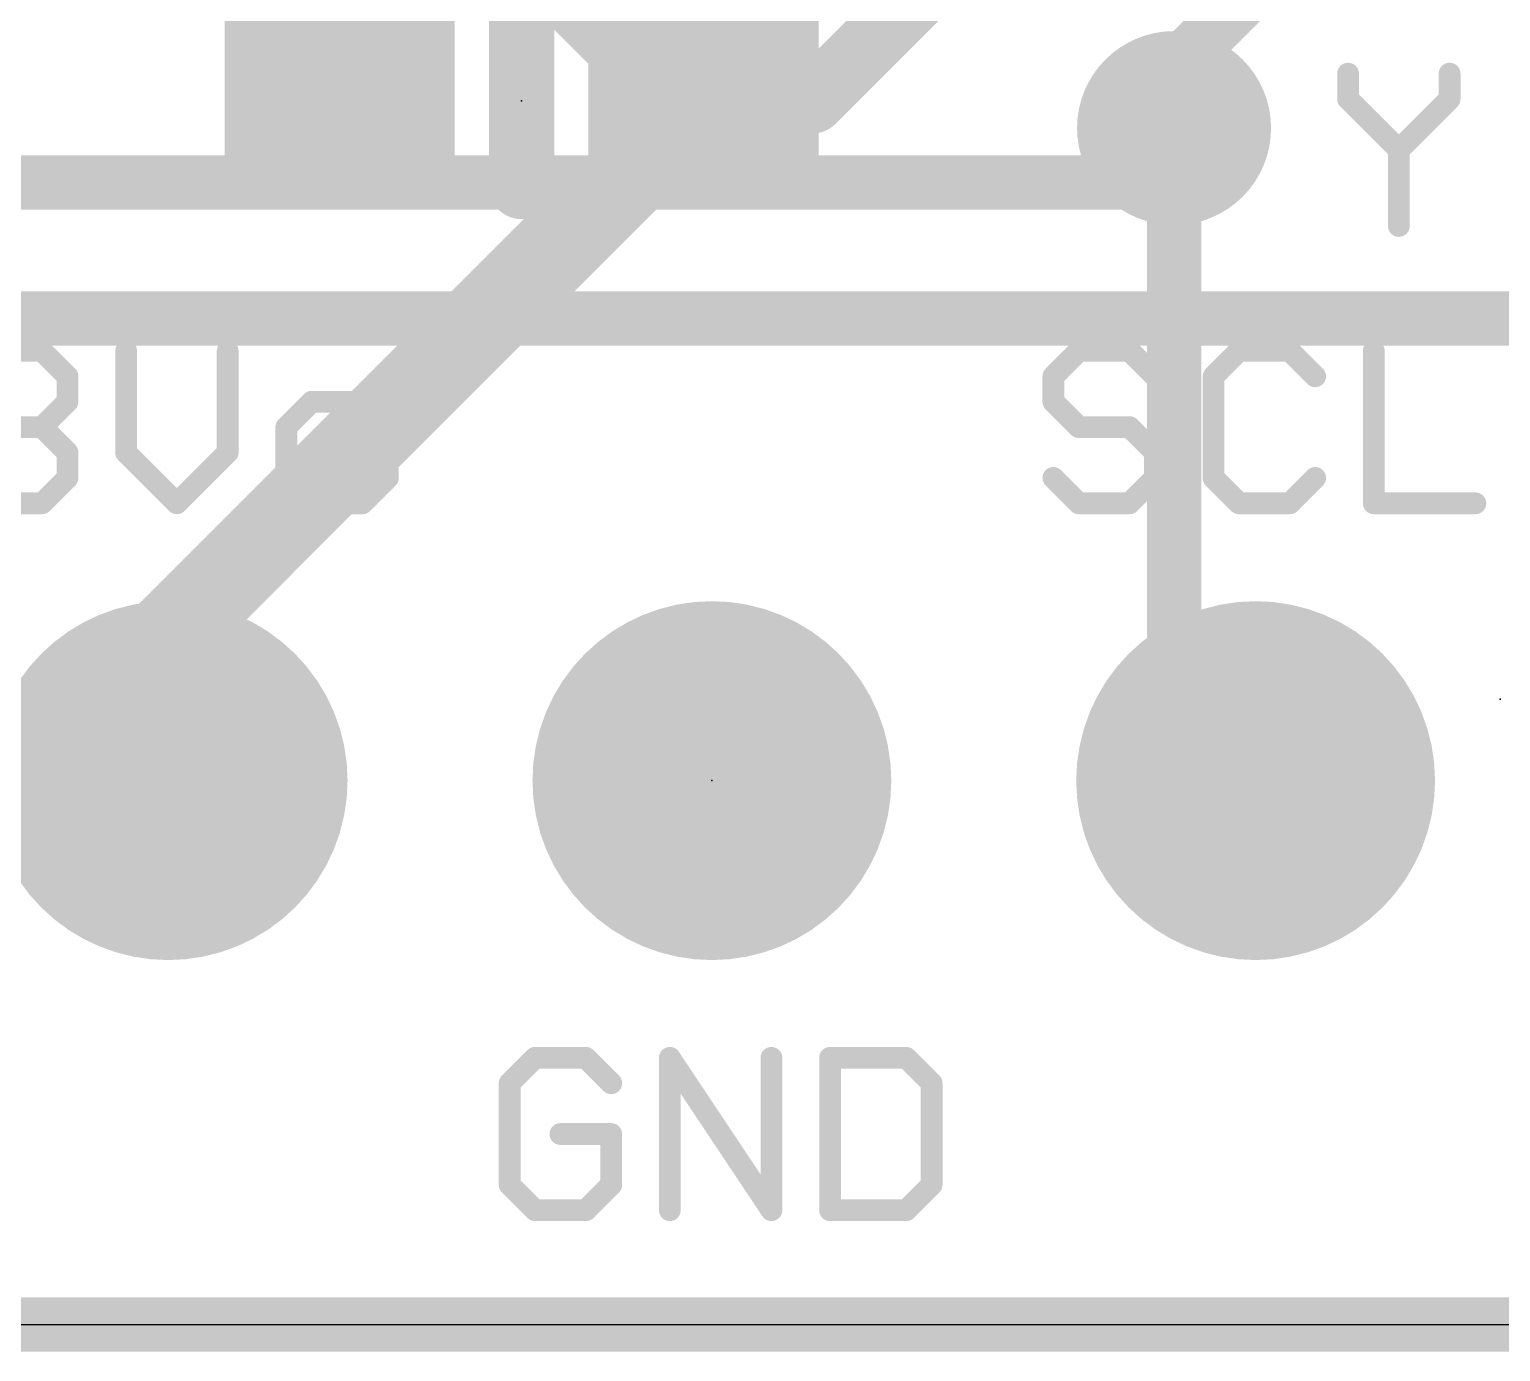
# Model space of a CAD drawing. Extents: x -0.1 to 25.5, y -0.1 to 17.9.
# Drawn here: x 9.51 to 16.38, y -0.13 to 6.05 of the extents above; entities that cross this region are included whole.
import ezdxf

# ---------------------------------------------------------------- set-up
doc = ezdxf.new("R2010")
doc.units = 0
for name, color, linetype in [('1', 12, 'CONTINUOUS'), ('16', 5, 'CONTINUOUS'), ('17', 110, 'CONTINUOUS'), ('18', 110, 'CONTINUOUS'), ('20', 53, 'CONTINUOUS'), ('21', 40, 'CONTINUOUS'), ('23', 40, 'CONTINUOUS'), ('51', 253, 'CONTINUOUS')]:
    doc.layers.add(name, color=color, linetype=linetype)

# ---------------------------------------------------------------- blocks, each defined once
blk = doc.blocks.new('RECT')
blk.add_solid([(-0.5, -0.5), (0.5, -0.5), (-0.5, 0.5), (0.5, 0.5)])
blk = doc.blocks.new('ROUNDP')
at = {"const_width": 0.5}
blk.add_lwpolyline([(0, -0.25, 1), (0, 0.25, 1), (0, -0.25)], format="xyb", dxfattribs=at)
blk = doc.blocks.new('ROUNDV')
at = {"const_width": 0.5}
blk.add_lwpolyline([(0, -0.25, 1), (0, 0.25, 1), (0, -0.25)], format="xyb", dxfattribs=at)

msp = doc.modelspace()

# ---------------------------------------------------------------- linework, layer by layer
at = {"layer": '1'}
for points, const_width in [([(15.991, 6.997), (14.8475, 5.8535)], 0.254), ([(12.512, 5.715), (11.5526, 6.6744)], 0.3048), ([(14, 6.546), (13.169, 5.715)], 0.3048), ([(14.859, 5.842), (14.8475, 5.8535)], 0.254), ([(12.661, 5.715), (10.16, 3.214)], 0.4064), ([(14.859, 5.842), (14.859, 5.588)], 0.254), ([(12.661, 5.715), (12.512, 5.715)], 0.3048), ([(13.169, 5.715), (12.661, 5.715)], 0.3048), ([(14.859, 2.921), (14.859, 5.588)], 0.254), ([(10.16, 3.214), (10.16, 2.54)], 0.4064), ([(15.24, 2.54), (14.859, 2.921)], 0.254), ([(25.4, 0), (0, 0)], 0.254)]:
    msp.add_lwpolyline(points, dxfattribs=dict(at, const_width=const_width))
for points, const_width in [([(14.8924, 5.8984, 1), (14.8026, 5.8086)], 0.127), ([(12.7328, 5.6432, 1), (12.5892, 5.7868)], 0.2032), ([(14.8026, 5.8984, 1), (14.8924, 5.8086)], 0.127), ([(14.9225, 5.842, 1), (14.7955, 5.842)], 0.127), ([(14.8141, 5.7971, 1), (14.9039, 5.8869)], 0.127), ([(12.512, 5.7912, 1), (12.512, 5.6388)], 0.1524), ([(12.4581, 5.6611, 1), (12.5659, 5.7689)], 0.1524), ([(12.661, 5.7912, 1), (12.661, 5.6388)], 0.1524), ([(12.661, 5.6388, 1), (12.661, 5.7912)], 0.1524), ([(13.1151, 5.7689, 1), (13.2229, 5.6611)], 0.1524), ([(13.169, 5.6388, 1), (13.169, 5.7912)], 0.1524), ([(14.9225, 5.588, 1), (14.7955, 5.588)], 0.127), ([(14.7955, 5.588, 1), (14.9225, 5.588)], 0.127), ([(10.2616, 3.214, 1), (10.0584, 3.214)], 0.2032), ([(10.0882, 3.2858, 1), (10.2318, 3.1422)], 0.2032), ([(14.9039, 2.9659, 1), (14.8141, 2.8761)], 0.127), ([(14.7955, 2.921, 1), (14.9225, 2.921)], 0.127), ([(10.0584, 2.54, 1), (10.2616, 2.54)], 0.2032), ([(15.1951, 2.4951, 1), (15.2849, 2.5849)], 0.127)]:
    msp.add_lwpolyline(points, format="xyb", dxfattribs=dict(at, const_width=const_width))
at = {"layer": '16', "const_width": 0.254}
for points in [[(14.605, 5.334), (14.859, 5.588)], [(14.605, 5.334), (8.128, 5.334)], [(7.9091, 4.699), (17.145, 4.699)], [(25.4, 0), (0, 0)]]:
    msp.add_lwpolyline(points, dxfattribs=at)
at = {"layer": '16', "const_width": 0.127}
for points in [[(14.9039, 5.5431, 1), (14.8141, 5.6329)], [(14.5601, 5.3789, 1), (14.6499, 5.2891)], [(14.605, 5.2705, 1), (14.605, 5.3975)]]:
    msp.add_lwpolyline(points, format="xyb", dxfattribs=at)
at = {"layer": '20'}
msp.add_line((2.54, 0), (22.86, 0), dxfattribs=at)
at = {"layer": '21'}
for points, const_width in [([(11.811, 5.315), (11.811, 6.115)], 0.3048), ([(15.6718, 5.8426), (15.6718, 5.724)], 0.1016), ([(16.1463, 5.724), (16.1463, 5.8426)], 0.1016), ([(15.6718, 5.724), (15.9091, 5.4867)], 0.1016), ([(15.9091, 5.4867), (16.1463, 5.724)], 0.1016), ([(15.9091, 5.4867), (15.9091, 5.1308)], 0.1016), ([(9.3338, 4.5472), (9.5711, 4.5472)], 0.1016), ([(9.5711, 4.5472), (9.6897, 4.4286)], 0.1016), ([(9.9636, 4.5472), (9.9636, 4.0727)], 0.1016), ([(10.4381, 4.0727), (10.4381, 4.5472)], 0.1016), ([(14.4138, 4.5472), (14.2952, 4.4286)], 0.1016), ([(14.6511, 4.5472), (14.4138, 4.5472)], 0.1016), ([(14.7697, 4.4286), (14.6511, 4.5472)], 0.1016), ([(15.1622, 4.5472), (15.0436, 4.4286)], 0.1016), ([(15.3995, 4.5472), (15.1622, 4.5472)], 0.1016), ([(15.5181, 4.4286), (15.3995, 4.5472)], 0.1016), ([(15.792, 4.5472), (15.792, 3.8354)], 0.1016), ([(9.6897, 4.4286), (9.6897, 4.3099)], 0.1016), ([(14.2952, 4.4286), (14.2952, 4.3099)], 0.1016), ([(15.0436, 4.4286), (15.0436, 3.954)], 0.1016), ([(9.6897, 4.3099), (9.5711, 4.1913)], 0.1016), ([(10.8306, 4.3099), (10.712, 4.1913)], 0.1016), ([(11.0679, 4.3099), (10.8306, 4.3099)], 0.1016), ([(11.1865, 4.1913), (11.0679, 4.3099)], 0.1016), ([(14.2952, 4.3099), (14.4138, 4.1913)], 0.1016), ([(9.5711, 4.1913), (9.4524, 4.1913)], 0.1016), ([(9.5711, 4.1913), (9.6897, 4.0727)], 0.1016), ([(10.712, 4.1913), (10.712, 3.954)], 0.1016), ([(11.1865, 3.954), (11.1865, 4.1913)], 0.1016), ([(14.4138, 4.1913), (14.6511, 4.1913)], 0.1016), ([(14.6511, 4.1913), (14.7697, 4.0727)], 0.1016), ([(9.6897, 4.0727), (9.6897, 3.954)], 0.1016), ([(9.9636, 4.0727), (10.2009, 3.8354)], 0.1016), ([(10.2009, 3.8354), (10.4381, 4.0727)], 0.1016), ([(14.7697, 4.0727), (14.7697, 3.954)], 0.1016), ([(9.6897, 3.954), (9.5711, 3.8354)], 0.1016), ([(10.712, 3.954), (10.8306, 3.8354)], 0.1016), ([(11.0679, 3.8354), (11.1865, 3.954)], 0.1016), ([(14.4138, 3.8354), (14.2952, 3.954)], 0.1016), ([(14.7697, 3.954), (14.6511, 3.8354)], 0.1016), ([(15.0436, 3.954), (15.1622, 3.8354)], 0.1016), ([(15.3995, 3.8354), (15.5181, 3.954)], 0.1016), ([(9.5711, 3.8354), (9.3338, 3.8354)], 0.1016), ([(10.8306, 3.8354), (11.0679, 3.8354)], 0.1016), ([(14.6511, 3.8354), (14.4138, 3.8354)], 0.1016), ([(15.1622, 3.8354), (15.3995, 3.8354)], 0.1016), ([(15.792, 3.8354), (16.2665, 3.8354)], 0.1016), ([(11.8738, 1.2452), (11.7552, 1.1266)], 0.1016), ([(12.1111, 1.2452), (11.8738, 1.2452)], 0.1016), ([(12.2297, 1.1266), (12.1111, 1.2452)], 0.1016), ([(12.5036, 0.5334), (12.5036, 1.2452)], 0.1016), ([(12.5036, 1.2452), (12.9781, 0.5334)], 0.1016), ([(12.9781, 0.5334), (12.9781, 1.2452)], 0.1016), ([(13.252, 1.2452), (13.252, 0.5334)], 0.1016), ([(13.6079, 1.2452), (13.252, 1.2452)], 0.1016), ([(13.7265, 1.1266), (13.6079, 1.2452)], 0.1016), ([(11.7552, 1.1266), (11.7552, 0.652)], 0.1016), ([(13.7265, 0.652), (13.7265, 1.1266)], 0.1016), ([(12.2297, 0.8893), (11.9924, 0.8893)], 0.1016), ([(12.2297, 0.652), (12.2297, 0.8893)], 0.1016), ([(11.7552, 0.652), (11.8738, 0.5334)], 0.1016), ([(12.1111, 0.5334), (12.2297, 0.652)], 0.1016), ([(13.6079, 0.5334), (13.7265, 0.652)], 0.1016), ([(11.8738, 0.5334), (12.1111, 0.5334)], 0.1016), ([(13.252, 0.5334), (13.6079, 0.5334)], 0.1016)]:
    msp.add_lwpolyline(points, dxfattribs=dict(at, const_width=const_width))
for points, const_width in [([(11.8872, 6.115, 1), (11.7348, 6.115)], 0.1524), ([(15.6972, 5.8426, 1), (15.6464, 5.8426)], 0.0508), ([(16.1717, 5.8426, 1), (16.1209, 5.8426)], 0.0508), ([(15.6898, 5.7419, 1), (15.6538, 5.706)], 0.0508), ([(16.1643, 5.706, 1), (16.1284, 5.7419)], 0.0508), ([(15.6464, 5.724, 1), (15.6972, 5.724)], 0.0508), ([(16.1209, 5.724, 1), (16.1717, 5.724)], 0.0508), ([(15.8911, 5.5047, 1), (15.927, 5.4687)], 0.0508), ([(15.9345, 5.4867, 1), (15.8837, 5.4867)], 0.0508), ([(15.8911, 5.4687, 1), (15.927, 5.5047)], 0.0508), ([(11.7348, 5.315, 1), (11.8872, 5.315)], 0.1524), ([(15.8837, 5.1308, 1), (15.9345, 5.1308)], 0.0508), ([(9.589, 4.5652, 1), (9.5531, 4.5292)], 0.0508), ([(9.5711, 4.5218, 1), (9.5711, 4.5726)], 0.0508), ([(9.989, 4.5472, 1), (9.9382, 4.5472)], 0.0508), ([(10.4635, 4.5472, 1), (10.4127, 4.5472)], 0.0508), ([(14.4138, 4.5726, 1), (14.4138, 4.5218)], 0.0508), ([(14.4318, 4.5292, 1), (14.3959, 4.5652)], 0.0508), ([(14.669, 4.5652, 1), (14.6331, 4.5292)], 0.0508), ([(14.6511, 4.5218, 1), (14.6511, 4.5726)], 0.0508), ([(15.1622, 4.5726, 1), (15.1622, 4.5218)], 0.0508), ([(15.1802, 4.5292, 1), (15.1443, 4.5652)], 0.0508), ([(15.4175, 4.5652, 1), (15.3815, 4.5292)], 0.0508), ([(15.3995, 4.5218, 1), (15.3995, 4.5726)], 0.0508), ([(15.8174, 4.5472, 1), (15.7666, 4.5472)], 0.0508), ([(9.7151, 4.4286, 1), (9.6643, 4.4286)], 0.0508), ([(9.6718, 4.4106, 1), (9.7077, 4.4465)], 0.0508), ([(14.3206, 4.4286, 1), (14.2698, 4.4286)], 0.0508), ([(14.2772, 4.4465, 1), (14.3131, 4.4106)], 0.0508), ([(14.7518, 4.4106, 1), (14.7877, 4.4465)], 0.0508), ([(15.069, 4.4286, 1), (15.0182, 4.4286)], 0.0508), ([(15.0256, 4.4465, 1), (15.0616, 4.4106)], 0.0508), ([(15.5002, 4.4106, 1), (15.5361, 4.4465)], 0.0508), ([(9.6643, 4.3099, 1), (9.7151, 4.3099)], 0.0508), ([(9.7077, 4.292, 1), (9.6718, 4.3279)], 0.0508), ([(10.8306, 4.3353, 1), (10.8306, 4.2845)], 0.0508), ([(10.8486, 4.292, 1), (10.8127, 4.3279)], 0.0508), ([(11.0859, 4.3279, 1), (11.05, 4.292)], 0.0508), ([(11.0679, 4.2845, 1), (11.0679, 4.3353)], 0.0508), ([(14.3131, 4.3279, 1), (14.2772, 4.292)], 0.0508), ([(14.2698, 4.3099, 1), (14.3206, 4.3099)], 0.0508), ([(9.589, 4.2093, 1), (9.5531, 4.1733)], 0.0508), ([(9.5531, 4.2093, 1), (9.589, 4.1733)], 0.0508), ([(9.5711, 4.1659, 1), (9.5711, 4.2167)], 0.0508), ([(10.694, 4.2093, 1), (10.73, 4.1733)], 0.0508), ([(10.7374, 4.1913, 1), (10.6866, 4.1913)], 0.0508), ([(11.2119, 4.1913, 1), (11.1611, 4.1913)], 0.0508), ([(11.1686, 4.1733, 1), (11.2045, 4.2093)], 0.0508), ([(14.4138, 4.2167, 1), (14.4138, 4.1659)], 0.0508), ([(14.3959, 4.1733, 1), (14.4318, 4.2093)], 0.0508), ([(14.669, 4.2093, 1), (14.6331, 4.1733)], 0.0508), ([(14.6511, 4.1659, 1), (14.6511, 4.2167)], 0.0508), ([(9.7151, 4.0727, 1), (9.6643, 4.0727)], 0.0508), ([(9.9816, 4.0906, 1), (9.9456, 4.0547)], 0.0508), ([(10.4561, 4.0547, 1), (10.4202, 4.0906)], 0.0508), ([(14.7951, 4.0727, 1), (14.7443, 4.0727)], 0.0508), ([(9.6718, 4.0547, 1), (9.7077, 4.0906)], 0.0508), ([(9.9382, 4.0727, 1), (9.989, 4.0727)], 0.0508), ([(10.4127, 4.0727, 1), (10.4635, 4.0727)], 0.0508), ([(14.7518, 4.0547, 1), (14.7877, 4.0906)], 0.0508), ([(9.7077, 3.9361, 1), (9.6718, 3.972)], 0.0508), ([(10.73, 3.972, 1), (10.694, 3.9361)], 0.0508), ([(11.2045, 3.9361, 1), (11.1686, 3.972)], 0.0508), ([(14.3131, 3.972, 1), (14.2772, 3.9361)], 0.0508), ([(14.7877, 3.9361, 1), (14.7518, 3.972)], 0.0508), ([(15.0616, 3.972, 1), (15.0256, 3.9361)], 0.0508), ([(15.5361, 3.9361, 1), (15.5002, 3.972)], 0.0508), ([(9.6643, 3.954, 1), (9.7151, 3.954)], 0.0508), ([(10.6866, 3.954, 1), (10.7374, 3.954)], 0.0508), ([(11.1611, 3.954, 1), (11.2119, 3.954)], 0.0508), ([(14.7443, 3.954, 1), (14.7951, 3.954)], 0.0508), ([(15.0182, 3.954, 1), (15.069, 3.954)], 0.0508), ([(9.5531, 3.8534, 1), (9.589, 3.8174)], 0.0508), ([(9.5711, 3.81, 1), (9.5711, 3.8608)], 0.0508), ([(10.1829, 3.8534, 1), (10.2188, 3.8174)], 0.0508), ([(10.1829, 3.8174, 1), (10.2188, 3.8534)], 0.0508), ([(10.8306, 3.8608, 1), (10.8306, 3.81)], 0.0508), ([(10.8127, 3.8174, 1), (10.8486, 3.8534)], 0.0508), ([(11.05, 3.8534, 1), (11.0859, 3.8174)], 0.0508), ([(11.0679, 3.81, 1), (11.0679, 3.8608)], 0.0508), ([(14.4138, 3.8608, 1), (14.4138, 3.81)], 0.0508), ([(14.3959, 3.8174, 1), (14.4318, 3.8534)], 0.0508), ([(14.6331, 3.8534, 1), (14.669, 3.8174)], 0.0508), ([(14.6511, 3.81, 1), (14.6511, 3.8608)], 0.0508), ([(15.1622, 3.8608, 1), (15.1622, 3.81)], 0.0508), ([(15.1443, 3.8174, 1), (15.1802, 3.8534)], 0.0508), ([(15.3815, 3.8534, 1), (15.4175, 3.8174)], 0.0508), ([(15.3995, 3.81, 1), (15.3995, 3.8608)], 0.0508), ([(15.792, 3.8608, 1), (15.792, 3.81)], 0.0508), ([(15.7666, 3.8354, 1), (15.8174, 3.8354)], 0.0508), ([(16.2665, 3.81, 1), (16.2665, 3.8608)], 0.0508), ([(11.8738, 1.2706, 1), (11.8738, 1.2198)], 0.0508), ([(11.8918, 1.2272, 1), (11.8559, 1.2632)], 0.0508), ([(12.129, 1.2632, 1), (12.0931, 1.2272)], 0.0508), ([(12.1111, 1.2198, 1), (12.1111, 1.2706)], 0.0508), ([(12.529, 1.2452, 1), (12.4782, 1.2452)], 0.0508), ([(12.5247, 1.2593, 1), (12.4825, 1.2311)], 0.0508), ([(13.0035, 1.2452, 1), (12.9527, 1.2452)], 0.0508), ([(13.2774, 1.2452, 1), (13.2266, 1.2452)], 0.0508), ([(13.252, 1.2706, 1), (13.252, 1.2198)], 0.0508), ([(13.6259, 1.2632, 1), (13.59, 1.2272)], 0.0508), ([(13.6079, 1.2198, 1), (13.6079, 1.2706)], 0.0508), ([(11.7806, 1.1266, 1), (11.7298, 1.1266)], 0.0508), ([(11.7372, 1.1445, 1), (11.7731, 1.1086)], 0.0508), ([(12.2118, 1.1086, 1), (12.2477, 1.1445)], 0.0508), ([(13.7519, 1.1266, 1), (13.7011, 1.1266)], 0.0508), ([(13.7086, 1.1086, 1), (13.7445, 1.1445)], 0.0508), ([(11.9924, 0.9147, 1), (11.9924, 0.8639)], 0.0508), ([(12.2551, 0.8893, 1), (12.2043, 0.8893)], 0.0508), ([(12.2297, 0.8639, 1), (12.2297, 0.9147)], 0.0508), ([(11.7731, 0.67, 1), (11.7372, 0.6341)], 0.0508), ([(12.2477, 0.6341, 1), (12.2118, 0.67)], 0.0508), ([(13.7445, 0.6341, 1), (13.7086, 0.67)], 0.0508), ([(11.7298, 0.652, 1), (11.7806, 0.652)], 0.0508), ([(12.2043, 0.652, 1), (12.2551, 0.652)], 0.0508), ([(13.7011, 0.652, 1), (13.7519, 0.652)], 0.0508), ([(11.8738, 0.5588, 1), (11.8738, 0.508)], 0.0508), ([(11.8559, 0.5154, 1), (11.8918, 0.5514)], 0.0508), ([(12.0931, 0.5514, 1), (12.129, 0.5154)], 0.0508), ([(12.1111, 0.508, 1), (12.1111, 0.5588)], 0.0508), ([(12.4782, 0.5334, 1), (12.529, 0.5334)], 0.0508), ([(12.9527, 0.5334, 1), (13.0035, 0.5334)], 0.0508), ([(12.957, 0.5193, 1), (12.9993, 0.5475)], 0.0508), ([(13.252, 0.5588, 1), (13.252, 0.508)], 0.0508), ([(13.2266, 0.5334, 1), (13.2774, 0.5334)], 0.0508), ([(13.59, 0.5514, 1), (13.6259, 0.5154)], 0.0508), ([(13.6079, 0.508, 1), (13.6079, 0.5588)], 0.0508)]:
    msp.add_lwpolyline(points, format="xyb", dxfattribs=dict(at, const_width=const_width))
at = {"layer": '23'}
for p in [(11.811, 5.715), (16.383, 2.921), (12.7, 2.54)]:
    msp.add_point(p, dxfattribs=at)
at = {"layer": '51', "const_width": 0.1016}
msp.add_lwpolyline([(12.167, 5.283), (11.455, 5.283)], dxfattribs=at)
at = {"layer": '51', "const_width": 0.0508}
for points in [[(11.455, 5.3084, 1), (11.455, 5.2576)], [(12.167, 5.2576, 1), (12.167, 5.3084)]]:
    msp.add_lwpolyline(points, format="xyb", dxfattribs=at)

# ---------------------------------------------------------------- block references
at = {"layer": '1', "xscale": 1.075, "rotation": 180}
for p in [(10.961, 5.715), (12.661, 5.715)]:
    msp.add_blockref('RECT', p, dxfattribs=at)
at = {"layer": '17', "xscale": 1.6764, "yscale": 1.6764, "rotation": 90}
for p in [(10.16, 2.54), (10.16, 2.54), (12.7, 2.54), (12.7, 2.54), (15.24, 2.54), (15.24, 2.54)]:
    msp.add_blockref('ROUNDP', p, dxfattribs=at)
at = {"layer": '18', "xscale": 0.9064, "yscale": 0.9064}
msp.add_blockref('ROUNDV', (14.859, 5.588), dxfattribs=at)
msp.add_blockref('ROUNDV', (14.859, 5.588), dxfattribs=at)
at = {"layer": '51', "xscale": 0.5001, "yscale": 0.95, "rotation": 180}
for p in [(11.2308, 5.7099), (12.3992, 5.7099)]:
    msp.add_blockref('RECT', p, dxfattribs=at)
at = {"layer": '51', "xscale": 0.508, "yscale": 0.508}
for p in [(10.16, 2.54), (12.7, 2.54), (15.24, 2.54)]:
    msp.add_blockref('RECT', p, dxfattribs=at)

doc.saveas('drawing.dxf')
